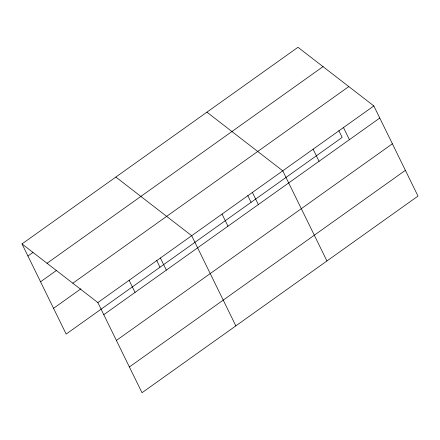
<?xml version="1.0" encoding="UTF-8"?>
<svg xmlns="http://www.w3.org/2000/svg" width="440" height="440" viewBox="0 0 440 440"><rect width="100%" height="100%" fill="white"/><g stroke="black" fill="none" stroke-linecap="round" stroke-linejoin="round"><path stroke-width="0.66" d="M22 243.92L297.99 47.278L373.835 105.93L418 196.081L142.01 392.722L97.845 302.572L22 243.92L66.165 334.07L342.155 137.429L338.85 130.68M27.935 256.036L32.962 252.45M47.031 263.274L323.02 66.633M40.552 281.787L56.749 270.243M72.82 283.217L348.805 86.576M53.548 308.319L80.916 288.816M97.845 302.572L373.835 105.93M103.78 314.688L379.77 118.041M116.397 340.439L392.387 143.792M129.393 366.971L405.383 170.324M206.916 112.172L282.761 170.825L326.925 260.97M115.836 177.062L191.686 235.714L235.846 325.864M343.475 127.562L349.409 139.673M313.12 149.193L319.055 161.304M252.401 192.451L258.335 204.567M247.775 195.575L251.075 202.318M222.041 214.082L227.975 226.198M160.402 258L166.337 270.116M156.695 260.469L160.001 267.212M129.124 280.286L135.058 292.402"/></g></svg>
